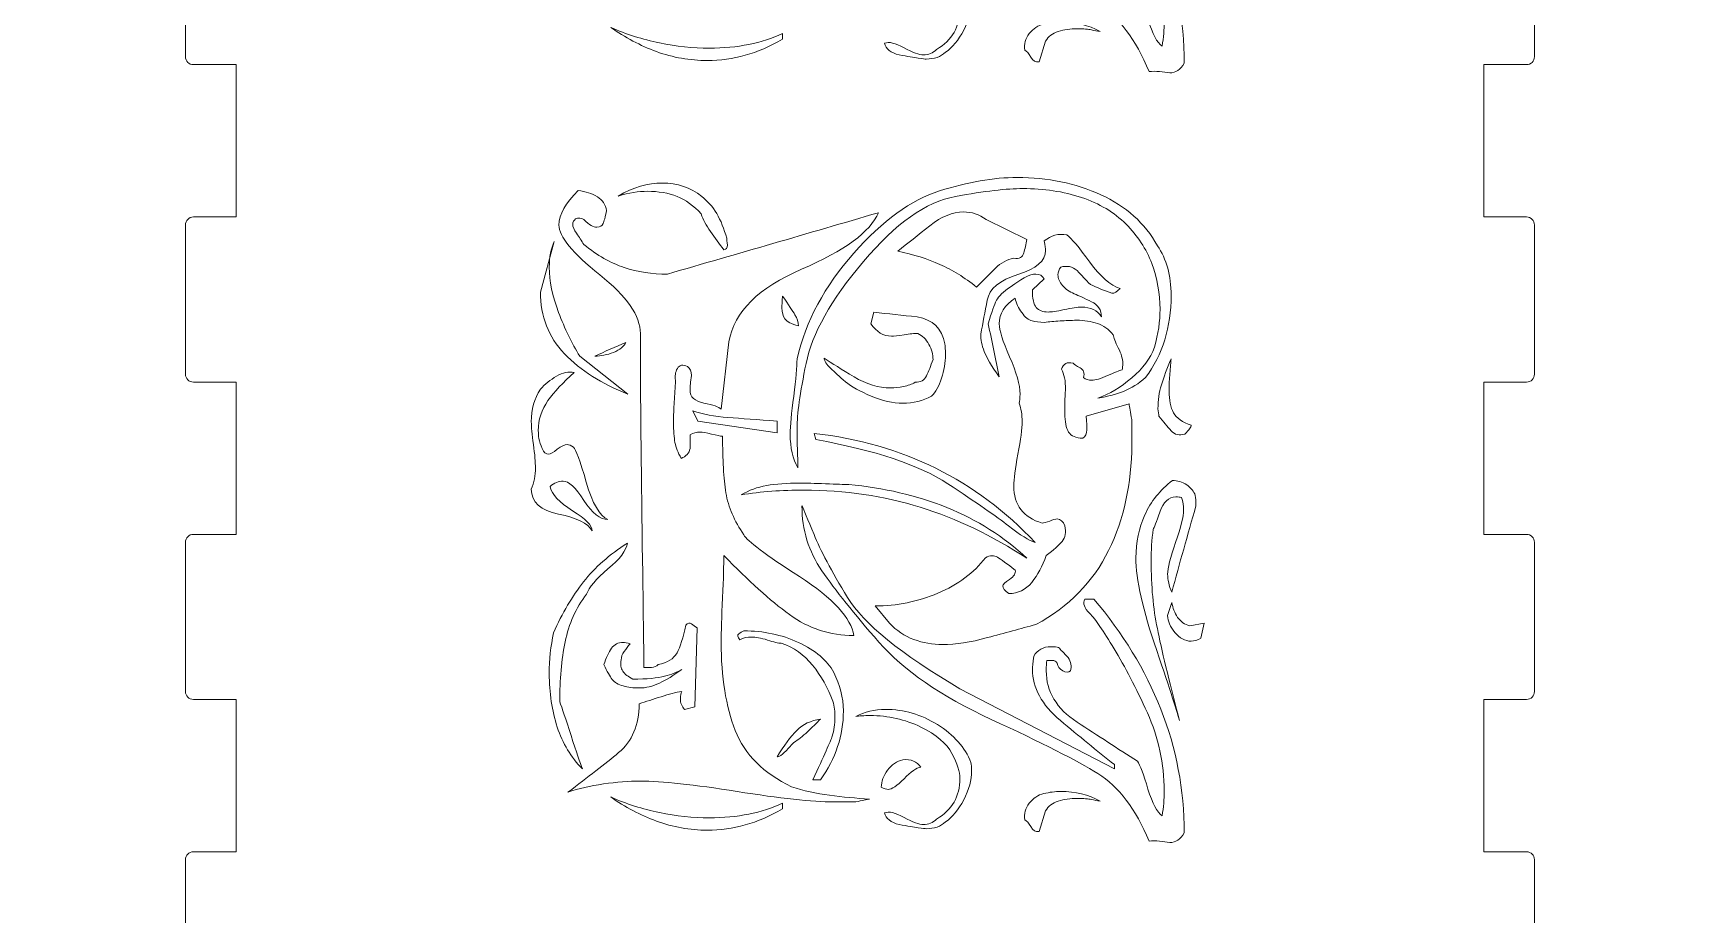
# Model space of a CAD drawing. Header units: inches. Extents: x 110 to 587, y -364 to 80.
# Drawn here: x 110 to 214.2, y -277.6 to -222 of the extents above; entities that cross this region are included whole.
import ezdxf

# ---------------------------------------------------------------- set-up
doc = ezdxf.new("R2010")
doc.units = ezdxf.units.IN
doc.header["$MEASUREMENT"] = 0
doc.layers.add('design5', color=7, linetype='Continuous')

# ---------------------------------------------------------------- blocks, each defined once
blk = doc.blocks.new('block 3')
at = {"layer": 'design5', "color": 1, "lineweight": 9}
blk.add_open_spline([(161.1, -353.81), (153.75, -361.16), (143.45, -355.52), (135.03, -363.12), (134.62, -363.49), (133.86, -363.81), (133.31, -363.81), (133.31, -363.81), (111.99, -363.81), (111.99, -363.81), (110.88, -363.81), (110, -362.91), (110, -361.81), (110, -324.54), (116.37, -313.79), (116.6, -296.6), (116.6, -294.95), (117.94, -293.6), (119.6, -293.6), (119.6, -293.6), (122.8, -293.6), (122.8, -293.6), (122.8, -293.6), (122.8, -284), (122.8, -284), (122.8, -284), (120.1, -284), (120.1, -284), (119.82, -284), (119.6, -283.78), (119.6, -283.5), (119.6, -283.5), (119.6, -274.1), (119.6, -274.1), (119.6, -273.83), (119.82, -273.6), (120.1, -273.6), (120.1, -273.6), (122.8, -273.6), (122.8, -273.6), (122.8, -273.6), (122.8, -264), (122.8, -264), (122.8, -264), (120.1, -264), (120.1, -264), (119.82, -264), (119.6, -263.78), (119.6, -263.5), (119.6, -263.5), (119.6, -254.1), (119.6, -254.1), (119.6, -253.83), (119.82, -253.6), (120.1, -253.6), (120.1, -253.6), (122.8, -253.6), (122.8, -253.6), (122.8, -253.6), (122.8, -244), (122.8, -244), (122.8, -244), (120.1, -244), (120.1, -244), (119.82, -244), (119.6, -243.78), (119.6, -243.5), (119.6, -243.5), (119.6, -234.1), (119.6, -234.1), (119.6, -233.83), (119.82, -233.6), (120.1, -233.6), (120.1, -233.6), (122.8, -233.6), (122.8, -233.6), (122.8, -233.6), (122.8, -224), (122.8, -224), (122.8, -224), (120.1, -224), (120.1, -224), (119.82, -224), (119.6, -223.78), (119.6, -223.5), (119.6, -223.5), (119.6, -214.1), (119.6, -214.1), (119.6, -213.83), (119.82, -213.6), (120.1, -213.6), (120.1, -213.6), (122.8, -213.6), (122.8, -213.6), (122.8, -213.6), (122.8, -204), (122.8, -204), (122.8, -204), (120.1, -204), (120.1, -204), (119.82, -204), (119.6, -203.78), (119.6, -203.5), (119.6, -203.5), (119.6, -194.1), (119.6, -194.1), (119.6, -193.83), (119.82, -193.6), (120.1, -193.6), (120.1, -193.6), (122.8, -193.6), (122.8, -193.6), (122.8, -193.6), (122.8, -184), (122.8, -184), (122.8, -184), (120.1, -184), (120.1, -184), (119.82, -184), (119.6, -183.78), (119.6, -183.5), (119.6, -183.5), (119.6, -174.1), (119.6, -174.1), (119.6, -173.83), (119.82, -173.6), (120.1, -173.6), (120.1, -173.6), (122.8, -173.6), (122.8, -173.6), (122.8, -173.6), (122.8, -164), (122.8, -164), (122.8, -164), (120.1, -164), (120.1, -164), (119.82, -164), (119.6, -163.78), (119.6, -163.5), (119.6, -163.5), (119.6, -154.1), (119.6, -154.1), (119.6, -153.83), (119.82, -153.6), (120.1, -153.6), (120.1, -153.6), (122.8, -153.6), (122.8, -153.6), (122.8, -153.6), (122.8, -144), (122.8, -144), (122.8, -144), (120.1, -144), (120.1, -144), (119.82, -144), (119.6, -143.78), (119.6, -143.5), (119.6, -143.5), (119.6, -134.1), (119.6, -134.1), (119.6, -133.83), (119.82, -133.6), (120.1, -133.6), (120.1, -133.6), (122.8, -133.6), (122.8, -133.6), (122.8, -133.6), (122.8, -124), (122.8, -124), (122.8, -124), (120.1, -124), (120.1, -124), (119.82, -124), (119.6, -123.78), (119.6, -123.5), (119.6, -123.5), (119.6, -114.1), (119.6, -114.1), (119.6, -113.83), (119.82, -113.6), (120.1, -113.6), (120.1, -113.6), (122.8, -113.6), (122.8, -113.6), (122.8, -113.6), (122.8, -104), (122.8, -104), (122.8, -104), (120.1, -104), (120.1, -104), (119.82, -104), (119.6, -103.78), (119.6, -103.5), (119.6, -103.5), (119.6, -94.1), (119.6, -94.1), (119.6, -93.83), (119.82, -93.6), (120.1, -93.6), (120.1, -93.6), (122.8, -93.6), (122.8, -93.6), (122.8, -93.6), (122.8, -84), (122.8, -84), (122.8, -84), (120.1, -84), (120.1, -84), (119.82, -84), (119.6, -83.78), (119.6, -83.5), (119.6, -83.5), (119.6, -74.1), (119.6, -74.1), (119.6, -73.83), (119.82, -73.6), (120.1, -73.6), (120.1, -73.6), (122.8, -73.6), (122.8, -73.6), (122.8, -73.6), (122.8, -64), (122.8, -64), (122.8, -64), (120.1, -64), (120.1, -64), (119.82, -64), (119.6, -63.78), (119.6, -63.5), (119.6, -63.5), (119.6, -54.1), (119.6, -54.1), (119.6, -53.83), (119.82, -53.6), (120.1, -53.6), (120.1, -53.6), (122.8, -53.6), (122.8, -53.6), (122.8, -53.6), (122.8, 14.41), (122.8, 14.41), (122.8, 27.99), (112.03, 32.14), (112.03, 50.56), (112.03, 52.85), (113.88, 54.7), (116.16, 54.7), (117.66, 54.7), (118.98, 53.89), (119.7, 52.7), (119.7, 52.7), (122.7, 52.7), (122.7, 52.7), (134.97, 54.05), (135.75, 61.6), (141.29, 68.87), (145.77, 75.58), (153.42, 80), (162.1, 80), (170.78, 80), (178.42, 75.58), (182.9, 68.87), (188.45, 61.6), (189.22, 54.05), (201.5, 52.7), (201.5, 52.7), (204.5, 52.7), (204.5, 52.7), (205.22, 53.89), (206.53, 54.7), (208.03, 54.7), (210.32, 54.7), (212.17, 52.85), (212.17, 50.56), (212.17, 32.14), (201.4, 27.99), (201.4, 14.41), (201.4, 14.41), (201.4, -53.6), (201.4, -53.6), (201.4, -53.6), (204.09, -53.6), (204.09, -53.6), (204.37, -53.6), (204.59, -53.83), (204.59, -54.1), (204.59, -54.1), (204.59, -63.5), (204.59, -63.5), (204.59, -63.78), (204.37, -64), (204.09, -64), (204.09, -64), (201.4, -64), (201.4, -64), (201.4, -64), (201.4, -73.6), (201.4, -73.6), (201.4, -73.6), (204.09, -73.6), (204.09, -73.6), (204.37, -73.6), (204.59, -73.83), (204.59, -74.1), (204.59, -74.1), (204.59, -83.5), (204.59, -83.5), (204.59, -83.78), (204.37, -84), (204.09, -84), (204.09, -84), (201.4, -84), (201.4, -84), (201.4, -84), (201.4, -93.6), (201.4, -93.6), (201.4, -93.6), (204.09, -93.6), (204.09, -93.6), (204.37, -93.6), (204.59, -93.83), (204.59, -94.1), (204.59, -94.1), (204.59, -103.5), (204.59, -103.5), (204.59, -103.78), (204.37, -104), (204.09, -104), (204.09, -104), (201.4, -104), (201.4, -104), (201.4, -104), (201.4, -113.6), (201.4, -113.6), (201.4, -113.6), (204.09, -113.6), (204.09, -113.6), (204.37, -113.6), (204.59, -113.83), (204.59, -114.1), (204.59, -114.1), (204.59, -123.5), (204.59, -123.5), (204.59, -123.78), (204.37, -124), (204.09, -124), (204.09, -124), (201.4, -124), (201.4, -124), (201.4, -124), (201.4, -133.6), (201.4, -133.6), (201.4, -133.6), (204.09, -133.6), (204.09, -133.6), (204.37, -133.6), (204.59, -133.83), (204.59, -134.1), (204.59, -134.1), (204.59, -143.5), (204.59, -143.5), (204.59, -143.78), (204.37, -144), (204.09, -144), (204.09, -144), (201.4, -144), (201.4, -144), (201.4, -144), (201.4, -153.6), (201.4, -153.6), (201.4, -153.6), (204.09, -153.6), (204.09, -153.6), (204.37, -153.6), (204.59, -153.83), (204.59, -154.1), (204.59, -154.1), (204.59, -163.5), (204.59, -163.5), (204.59, -163.78), (204.37, -164), (204.09, -164), (204.09, -164), (201.4, -164), (201.4, -164), (201.4, -164), (201.4, -173.6), (201.4, -173.6), (201.4, -173.6), (204.09, -173.6), (204.09, -173.6), (204.37, -173.6), (204.59, -173.83), (204.59, -174.1), (204.59, -174.1), (204.59, -183.5), (204.59, -183.5), (204.59, -183.78), (204.37, -184), (204.09, -184), (204.09, -184), (201.4, -184), (201.4, -184), (201.4, -184), (201.4, -193.6), (201.4, -193.6), (201.4, -193.6), (204.09, -193.6), (204.09, -193.6), (204.37, -193.6), (204.59, -193.83), (204.59, -194.1), (204.59, -194.1), (204.59, -203.5), (204.59, -203.5), (204.59, -203.78), (204.37, -204), (204.09, -204), (204.09, -204), (201.4, -204), (201.4, -204), (201.4, -204), (201.4, -213.6), (201.4, -213.6), (201.4, -213.6), (204.09, -213.6), (204.09, -213.6), (204.37, -213.6), (204.59, -213.83), (204.59, -214.1), (204.59, -214.1), (204.59, -223.5), (204.59, -223.5), (204.59, -223.78), (204.37, -224), (204.09, -224), (204.09, -224), (201.4, -224), (201.4, -224), (201.4, -224), (201.4, -233.6), (201.4, -233.6), (201.4, -233.6), (204.09, -233.6), (204.09, -233.6), (204.37, -233.6), (204.59, -233.83), (204.59, -234.1), (204.59, -234.1), (204.59, -243.5), (204.59, -243.5), (204.59, -243.78), (204.37, -244), (204.09, -244), (204.09, -244), (201.4, -244), (201.4, -244), (201.4, -244), (201.4, -253.6), (201.4, -253.6), (201.4, -253.6), (204.09, -253.6), (204.09, -253.6), (204.37, -253.6), (204.59, -253.83), (204.59, -254.1), (204.59, -254.1), (204.59, -263.5), (204.59, -263.5), (204.59, -263.78), (204.37, -264), (204.09, -264), (204.09, -264), (201.4, -264), (201.4, -264), (201.4, -264), (201.4, -273.6), (201.4, -273.6), (201.4, -273.6), (204.09, -273.6), (204.09, -273.6), (204.37, -273.6), (204.59, -273.83), (204.59, -274.1), (204.59, -274.1), (204.59, -283.5), (204.59, -283.5), (204.59, -283.78), (204.37, -284), (204.09, -284), (204.09, -284), (201.4, -284), (201.4, -284), (201.4, -284), (201.4, -293.6), (201.4, -293.6), (201.4, -293.6), (204.6, -293.6), (204.6, -293.6), (206.25, -293.6), (207.6, -294.95), (207.6, -296.6), (207.82, -313.79), (214.19, -324.54), (214.19, -361.81), (214.19, -362.91), (213.31, -363.81), (212.21, -363.81), (212.21, -363.81), (190.89, -363.81), (190.89, -363.81), (190.33, -363.81), (189.57, -363.49), (189.16, -363.12), (180.75, -355.52), (170.45, -361.16), (163.1, -353.81), (163.1, -353.81), (161.1, -353.81), (161.1, -353.81)], degree=3, knots=[0, 0, 0, 0, 1, 1, 1, 2, 2, 2, 3, 3, 3, 4, 4, 4, 5, 5, 5, 6, 6, 6, 7, 7, 7, 8, 8, 8, 9, 9, 9, 10, 10, 10, 11, 11, 11, 12, 12, 12, 13, 13, 13, 14, 14, 14, 15, 15, 15, 16, 16, 16, 17, 17, 17, 18, 18, 18, 19, 19, 19, 20, 20, 20, 21, 21, 21, 22, 22, 22, 23, 23, 23, 24, 24, 24, 25, 25, 25, 26, 26, 26, 27, 27, 27, 28, 28, 28, 29, 29, 29, 30, 30, 30, 31, 31, 31, 32, 32, 32, 33, 33, 33, 34, 34, 34, 35, 35, 35, 36, 36, 36, 37, 37, 37, 38, 38, 38, 39, 39, 39, 40, 40, 40, 41, 41, 41, 42, 42, 42, 43, 43, 43, 44, 44, 44, 45, 45, 45, 46, 46, 46, 47, 47, 47, 48, 48, 48, 49, 49, 49, 50, 50, 50, 51, 51, 51, 52, 52, 52, 53, 53, 53, 54, 54, 54, 55, 55, 55, 56, 56, 56, 57, 57, 57, 58, 58, 58, 59, 59, 59, 60, 60, 60, 61, 61, 61, 62, 62, 62, 63, 63, 63, 64, 64, 64, 65, 65, 65, 66, 66, 66, 67, 67, 67, 68, 68, 68, 69, 69, 69, 70, 70, 70, 71, 71, 71, 72, 72, 72, 73, 73, 73, 74, 74, 74, 75, 75, 75, 76, 76, 76, 77, 77, 77, 78, 78, 78, 79, 79, 79, 80, 80, 80, 81, 81, 81, 82, 82, 82, 83, 83, 83, 84, 84, 84, 85, 85, 85, 86, 86, 86, 87, 87, 87, 88, 88, 88, 89, 89, 89, 90, 90, 90, 91, 91, 91, 92, 92, 92, 93, 93, 93, 94, 94, 94, 95, 95, 95, 96, 96, 96, 97, 97, 97, 98, 98, 98, 99, 99, 99, 100, 100, 100, 101, 101, 101, 102, 102, 102, 103, 103, 103, 104, 104, 104, 105, 105, 105, 106, 106, 106, 107, 107, 107, 108, 108, 108, 109, 109, 109, 110, 110, 110, 111, 111, 111, 112, 112, 112, 113, 113, 113, 114, 114, 114, 115, 115, 115, 116, 116, 116, 117, 117, 117, 118, 118, 118, 119, 119, 119, 120, 120, 120, 121, 121, 121, 122, 122, 122, 123, 123, 123, 124, 124, 124, 125, 125, 125, 126, 126, 126, 127, 127, 127, 128, 128, 128, 129, 129, 129, 130, 130, 130, 131, 131, 131, 132, 132, 132, 133, 133, 133, 134, 134, 134, 135, 135, 135, 136, 136, 136, 137, 137, 137, 138, 138, 138, 139, 139, 139, 140, 140, 140, 141, 141, 141, 142, 142, 142, 143, 143, 143, 144, 144, 144, 145, 145, 145, 146, 146, 146, 147, 147, 147, 148, 148, 148, 149, 149, 149, 150, 150, 150, 151, 151, 151, 152, 152, 152, 153, 153, 153, 154, 154, 154, 155, 155, 155, 156, 156, 156, 157, 157, 157, 158, 158, 158, 159, 159, 159, 160, 160, 160, 161, 161, 161, 162, 162, 162, 163, 163, 163, 164, 164, 164, 165, 165, 165, 166, 166, 166, 167, 167, 167, 168, 168, 168, 169, 169, 169, 170, 170, 170, 171, 171, 171, 172, 172, 172, 173, 173, 173, 173], dxfattribs=at)
blk = doc.blocks.new('block 6')
at = {"layer": 'design5', "color": 7, "lineweight": 9}
for points, knots in [([(181.61, -224.52), (181.41, -224.49), (181.19, -224.46), (180.96, -224.44), (180.73, -224.41), (180.51, -224.41), (180.31, -224.44), (179.47, -222.41), (178.39, -220.99), (177.09, -220.18), (175.78, -219.36), (173.55, -218.23), (170.37, -216.76), (167.2, -215.3), (164.84, -213.67), (163.29, -211.89), (161.73, -210.11), (160.54, -208.61), (159.7, -207.39), (158.86, -206.17), (158.44, -204.81), (158.44, -203.31), (158.55, -203.54), (158.81, -204.14), (159.2, -205.11), (159.59, -206.08), (160.29, -207.4), (161.31, -209.07), (162.32, -210.73), (164.68, -212.65), (168.39, -214.83), (171.64, -216.51), (174.89, -218.19), (178.13, -219.87), (178.13, -219.87), (178.13, -219.61), (178.13, -219.61), (177.03, -218.74), (175.89, -217.81), (174.72, -216.83), (173.55, -215.84), (172.96, -214.77), (172.96, -213.61), (172.96, -213.46), (172.99, -213.19), (173.05, -212.78), (173.28, -212.38), (173.64, -212.17), (174.13, -212.17), (174.34, -212.17), (174.5, -212.19), (174.61, -212.22), (174.73, -212.36), (174.93, -212.58), (175.22, -212.87), (175.39, -213.13), (175.44, -213.41), (175.35, -213.7), (175.23, -213.81), (175.07, -213.81), (174.87, -213.7), (174.67, -213.58), (174.55, -213.42), (174.52, -213.22), (174.44, -213.1), (174.34, -213.04), (174.22, -213.04), (174.1, -213.04), (173.99, -213.04), (173.87, -213.04), (173.84, -213.19), (173.83, -213.41), (173.83, -213.7), (173.83, -215), (174.48, -216.08), (175.78, -216.94), (177.09, -217.79), (178.35, -218.61), (179.57, -219.39), (179.74, -219.65), (179.97, -220.24), (180.24, -221.15), (180.52, -222.07), (180.81, -222.62), (181.13, -222.83), (181.22, -222.3), (181.26, -221.78), (181.26, -221.26), (181.26, -219.55), (180.91, -217.91), (180.2, -216.35), (179.49, -214.78), (178.79, -213.44), (178.11, -212.31), (177.43, -211.18), (176.92, -210.44), (176.57, -210.09), (176.22, -209.74), (176.12, -209.44), (176.26, -209.17), (176.26, -209.17), (176.83, -209.17), (176.83, -209.17), (178.65, -211.32), (180.06, -213.63), (181.05, -216.11), (182.03, -218.59), (182.52, -221.19), (182.52, -223.91), (182.29, -224.32), (181.99, -224.52), (181.61, -224.52)], [0, 0, 0, 0, 1, 1, 1, 2, 2, 2, 3, 3, 3, 4, 4, 4, 5, 5, 5, 6, 6, 6, 7, 7, 7, 8, 8, 8, 9, 9, 9, 10, 10, 10, 11, 11, 11, 12, 12, 12, 13, 13, 13, 14, 14, 14, 15, 15, 15, 16, 16, 16, 17, 17, 17, 18, 18, 18, 19, 19, 19, 20, 20, 20, 21, 21, 21, 22, 22, 22, 23, 23, 23, 24, 24, 24, 25, 25, 25, 26, 26, 26, 27, 27, 27, 28, 28, 28, 29, 29, 29, 30, 30, 30, 31, 31, 31, 32, 32, 32, 33, 33, 33, 34, 34, 34, 35, 35, 35, 36, 36, 36, 37, 37, 37, 37]), ([(169.13, -220), (169.13, -220.58), (168.97, -221.19), (168.63, -221.83), (168.3, -222.46), (167.92, -222.93), (167.48, -223.22), (167.19, -223.51), (166.78, -223.65), (166.26, -223.65), (166.2, -223.65), (166.04, -223.63), (165.76, -223.59), (165.49, -223.54), (165.09, -223.48), (164.57, -223.39), (164.02, -223.25), (163.71, -223), (163.65, -222.65), (163.92, -222.54), (164.32, -222.63), (164.87, -222.94), (165.42, -223.24), (165.83, -223.39), (166.09, -223.39), (166.41, -223.39), (166.68, -223.28), (166.92, -223.04), (167.9, -222.46), (168.39, -221.61), (168.39, -220.48), (168.39, -220.07), (168.23, -219.55), (167.89, -218.91), (167.56, -218.28), (166.9, -217.72), (165.92, -217.24), (164.93, -216.76), (163.87, -216.52), (162.74, -216.52), (162.34, -216.52), (162.03, -216.54), (161.83, -216.57), (162.38, -216.28), (163, -216.13), (163.7, -216.13), (164.86, -216.13), (165.95, -216.45), (166.98, -217.09), (168.01, -217.73), (168.71, -218.52), (169.09, -219.48), (169.12, -219.6), (169.13, -219.77), (169.13, -220)], [0, 0, 0, 0, 1, 1, 1, 2, 2, 2, 3, 3, 3, 4, 4, 4, 5, 5, 5, 6, 6, 6, 7, 7, 7, 8, 8, 8, 9, 9, 9, 10, 10, 10, 11, 11, 11, 12, 12, 12, 13, 13, 13, 14, 14, 14, 15, 15, 15, 16, 16, 16, 17, 17, 17, 18, 18, 18, 18]), ([(154.87, -223.41), (154.09, -223.63), (153.29, -223.74), (152.48, -223.74), (151.38, -223.74), (150.31, -223.55), (149.28, -223.18), (148.26, -222.8), (147.29, -222.29), (146.39, -221.65), (147.38, -222.09), (148.4, -222.41), (149.46, -222.63), (150.52, -222.85), (151.57, -222.96), (152.61, -222.96), (154.38, -222.96), (155.92, -222.65), (157.22, -222.04), (157.22, -222.04), (157.22, -222.39), (157.22, -222.39), (156.44, -222.86), (155.65, -223.2), (154.87, -223.41)], [0, 0, 0, 0, 1, 1, 1, 2, 2, 2, 3, 3, 3, 4, 4, 4, 5, 5, 5, 6, 6, 6, 7, 7, 7, 8, 8, 8, 8]), ([(176.68, -221.81), (176.49, -221.76), (176.19, -221.74), (175.78, -221.74), (175.35, -221.74), (174.95, -221.8), (174.59, -221.91), (174.23, -222.03), (173.96, -222.23), (173.79, -222.52), (173.79, -222.52), (173.39, -223.83), (173.39, -223.83), (173.16, -223.86), (172.98, -223.76), (172.85, -223.52), (172.72, -223.29), (172.6, -223.15), (172.48, -223.09), (172.42, -222.71), (172.52, -222.36), (172.76, -222.04), (173.01, -221.73), (173.31, -221.52), (173.68, -221.44), (174.04, -221.35), (174.39, -221.31), (174.74, -221.31), (175.67, -221.31), (176.49, -221.51), (177.22, -221.91), (177.05, -221.89), (176.86, -221.85), (176.68, -221.81)], [0, 0, 0, 0, 1, 1, 1, 2, 2, 2, 3, 3, 3, 4, 4, 4, 5, 5, 5, 6, 6, 6, 7, 7, 7, 8, 8, 8, 9, 9, 9, 10, 10, 10, 11, 11, 11, 11]), ([(181.7, -238.54), (181.7, -240.54), (181.16, -242.27), (180.09, -243.72), (179.65, -244.1), (179.2, -244.38), (178.74, -244.57), (178.28, -244.76), (177.73, -244.91), (177.09, -245.02), (177.81, -244.76), (178.52, -244.33), (179.22, -243.74), (179.92, -243.15), (180.39, -242.5), (180.65, -241.81), (180.89, -240.96), (181, -240.17), (181, -239.41), (181, -238.43), (180.83, -237.47), (180.48, -236.54), (180.13, -235.62), (179.59, -234.78), (178.85, -234.04), (178.11, -233.31), (177.18, -232.75), (176.05, -232.37), (174.92, -231.99), (173.68, -231.81), (172.35, -231.81), (171.36, -231.81), (169.95, -231.97), (168.11, -232.31), (166.27, -232.64), (164.34, -234.01), (162.31, -236.41), (160.28, -238.82), (159.07, -240.96), (158.7, -242.83), (158.32, -244.7), (158.13, -246.05), (158.13, -246.89), (158.13, -247.33), (158.14, -247.76), (158.15, -248.17), (158.17, -248.6), (158.18, -249.01), (158.18, -249.41), (157.86, -248.86), (157.7, -248.15), (157.7, -247.28), (157.7, -246.76), (157.77, -245.97), (157.92, -244.89), (158.06, -243.82), (158.13, -243.04), (158.13, -242.54), (158.68, -240.17), (159.87, -237.95), (161.7, -235.89), (163.52, -233.83), (165.33, -232.52), (167.11, -231.96), (168.89, -231.39), (170.52, -231.11), (172, -231.11), (173.92, -231.11), (175.67, -231.47), (177.26, -232.2), (178.86, -232.92), (180.05, -233.99), (180.83, -235.41), (181.41, -236.25), (181.7, -237.3), (181.7, -238.54)], [0, 0, 0, 0, 1, 1, 1, 2, 2, 2, 3, 3, 3, 4, 4, 4, 5, 5, 5, 6, 6, 6, 7, 7, 7, 8, 8, 8, 9, 9, 9, 10, 10, 10, 11, 11, 11, 12, 12, 12, 13, 13, 13, 14, 14, 14, 15, 15, 15, 16, 16, 16, 17, 17, 17, 18, 18, 18, 19, 19, 19, 20, 20, 20, 21, 21, 21, 22, 22, 22, 23, 23, 23, 24, 24, 24, 25, 25, 25, 25]), ([(158.42, -236.89), (155.7, -238.05), (154.18, -239.57), (153.83, -241.46), (153.83, -241.46), (153.35, -245.72), (153.35, -245.72), (153.2, -245.57), (152.84, -245.44), (152.26, -245.33), (151.68, -245.21), (151.39, -244.94), (151.39, -244.5), (151.39, -244.3), (151.42, -243.99), (151.48, -243.59), (151.48, -243.33), (151.39, -243.14), (151.22, -243.02), (150.93, -242.88), (150.72, -242.92), (150.59, -243.15), (150.46, -243.39), (150.42, -243.63), (150.48, -243.89), (150.45, -244.36), (150.42, -244.81), (150.39, -245.24), (150.36, -245.68), (150.35, -246.11), (150.35, -246.54), (150.35, -247.07), (150.38, -247.49), (150.44, -247.81), (150.49, -248.12), (150.63, -248.46), (150.83, -248.81), (151.15, -248.69), (151.34, -248.49), (151.39, -248.2), (151.39, -247.91), (151.39, -247.62), (151.39, -247.33), (151.6, -247.21), (151.8, -247.15), (152, -247.15), (152.18, -247.15), (152.42, -247.2), (152.74, -247.28), (153.06, -247.37), (153.29, -247.41), (153.44, -247.41), (153.44, -248.89), (153.51, -250.08), (153.65, -250.98), (153.8, -251.88), (154.18, -252.76), (154.78, -253.63), (154.99, -254.01), (156.15, -254.89), (158.28, -256.26), (160.42, -257.64), (161.55, -258.88), (161.7, -259.98), (160.22, -259.98), (158.87, -259.54), (157.65, -258.65), (156.44, -257.77), (155.06, -256.53), (153.52, -254.94), (153.52, -255.49), (153.49, -256.37), (153.44, -257.59), (153.38, -258.81), (153.35, -259.75), (153.35, -260.41), (153.35, -262.59), (153.65, -264.44), (154.24, -265.96), (154.84, -267.48), (156.02, -268.66), (157.78, -269.5), (158.54, -269.76), (159.34, -269.94), (160.18, -270.04), (161.02, -270.15), (161.86, -270.23), (162.7, -270.28), (162.52, -270.31), (162.23, -270.37), (161.83, -270.46), (161.36, -270.46), (160.9, -270.46), (160.44, -270.46), (159.1, -270.46), (157.07, -270.24), (154.35, -269.8), (151.63, -269.37), (149.6, -269.15), (148.26, -269.15), (147.54, -269.15), (146.76, -269.21), (145.94, -269.33), (145.11, -269.44), (144.36, -269.62), (143.7, -269.85), (144.97, -268.89), (146.04, -268.06), (146.89, -267.35), (147.75, -266.64), (148.18, -265.62), (148.18, -264.28), (148.61, -264.14), (149.07, -263.99), (149.57, -263.83), (150.06, -263.67), (150.49, -263.56), (150.87, -263.5), (150.81, -263.62), (150.78, -263.76), (150.78, -263.94), (150.78, -264.23), (150.87, -264.46), (151.05, -264.63), (151.05, -264.63), (151.7, -264.46), (151.7, -264.46), (151.7, -264.46), (151.83, -259.5), (151.83, -259.5), (151.71, -259.41), (151.6, -259.33), (151.48, -259.24), (151.36, -259.15), (151.25, -259.18), (151.13, -259.33), (150.96, -260.11), (150.77, -260.69), (150.57, -261.07), (150.36, -261.44), (149.97, -261.69), (149.39, -261.81), (149.28, -261.92), (149.13, -261.98), (148.96, -261.98), (148.87, -261.98), (148.71, -261.98), (148.48, -261.98), (148.48, -261.31), (148.44, -258.45), (148.37, -253.39), (148.3, -248.33), (148.26, -244.18), (148.26, -240.94), (148.26, -239.83), (147.41, -238.6), (145.7, -237.24), (143.99, -235.88), (143.13, -234.83), (143.13, -234.11), (143.13, -233.44), (143.54, -232.72), (144.35, -231.94), (144.81, -231.99), (145.21, -232.12), (145.55, -232.33), (145.88, -232.53), (146.07, -232.82), (146.13, -233.2), (146.05, -233.6), (145.97, -233.88), (145.92, -234.02), (145.86, -234.17), (145.73, -234.24), (145.52, -234.24), (145.41, -234.24), (145.29, -234.2), (145.15, -234.13), (145.02, -234.06), (144.87, -233.94), (144.7, -233.76), (144.52, -233.65), (144.35, -233.63), (144.18, -233.72), (144.06, -233.81), (144, -233.92), (144, -234.07), (144, -234.21), (144.08, -234.4), (144.24, -234.63), (144.4, -234.86), (144.55, -235.1), (144.7, -235.33), (145.54, -236.02), (146.39, -236.51), (147.24, -236.78), (148.1, -237.06), (149, -237.2), (149.96, -237.2), (154.39, -235.92), (158.83, -234.63), (163.26, -233.33), (162.74, -234.54), (161.13, -235.73), (158.42, -236.89)], [0, 0, 0, 0, 1, 1, 1, 2, 2, 2, 3, 3, 3, 4, 4, 4, 5, 5, 5, 6, 6, 6, 7, 7, 7, 8, 8, 8, 9, 9, 9, 10, 10, 10, 11, 11, 11, 12, 12, 12, 13, 13, 13, 14, 14, 14, 15, 15, 15, 16, 16, 16, 17, 17, 17, 18, 18, 18, 19, 19, 19, 20, 20, 20, 21, 21, 21, 22, 22, 22, 23, 23, 23, 24, 24, 24, 25, 25, 25, 26, 26, 26, 27, 27, 27, 28, 28, 28, 29, 29, 29, 30, 30, 30, 31, 31, 31, 32, 32, 32, 33, 33, 33, 34, 34, 34, 35, 35, 35, 36, 36, 36, 37, 37, 37, 38, 38, 38, 39, 39, 39, 40, 40, 40, 41, 41, 41, 42, 42, 42, 43, 43, 43, 44, 44, 44, 45, 45, 45, 46, 46, 46, 47, 47, 47, 48, 48, 48, 49, 49, 49, 50, 50, 50, 51, 51, 51, 52, 52, 52, 53, 53, 53, 54, 54, 54, 55, 55, 55, 56, 56, 56, 57, 57, 57, 58, 58, 58, 59, 59, 59, 60, 60, 60, 61, 61, 61, 62, 62, 62, 63, 63, 63, 64, 64, 64, 65, 65, 65, 66, 66, 66, 67, 67, 67, 68, 68, 68, 68]), ([(153.74, -235.37), (153.74, -235.54), (153.67, -235.65), (153.52, -235.67), (153.23, -235.3), (152.95, -234.91), (152.68, -234.52), (152.4, -234.13), (152.2, -233.76), (152.09, -233.41), (151.63, -232.89), (151.12, -232.52), (150.57, -232.31), (150.02, -232.09), (149.39, -231.98), (148.7, -231.98), (148.15, -231.98), (147.54, -232.08), (146.87, -232.28), (147.8, -231.73), (148.73, -231.46), (149.65, -231.46), (150.58, -231.46), (151.41, -231.74), (152.13, -232.31), (152.86, -232.87), (153.38, -233.75), (153.7, -234.94), (153.7, -235.02), (153.71, -235.17), (153.74, -235.37)], [0, 0, 0, 0, 1, 1, 1, 2, 2, 2, 3, 3, 3, 4, 4, 4, 5, 5, 5, 6, 6, 6, 7, 7, 7, 8, 8, 8, 9, 9, 9, 10, 10, 10, 10]), ([(172.42, -235.87), (172.34, -236.15), (172.13, -236.25), (171.79, -236.2), (171.35, -236.28), (170.97, -236.49), (170.63, -236.83), (170.3, -237.16), (169.9, -237.56), (169.44, -238.02), (168.68, -237.41), (167.92, -236.94), (167.13, -236.59), (166.35, -236.24), (165.47, -235.96), (164.48, -235.76), (165.09, -235.27), (165.76, -234.73), (166.5, -234.15), (167.24, -233.57), (167.94, -233.28), (168.61, -233.28), (169.13, -233.28), (169.61, -233.44), (170.05, -233.76), (170.05, -233.76), (172.61, -235.02), (172.61, -235.02), (172.55, -235.31), (172.49, -235.6), (172.42, -235.87)], [0, 0, 0, 0, 1, 1, 1, 2, 2, 2, 3, 3, 3, 4, 4, 4, 5, 5, 5, 6, 6, 6, 7, 7, 7, 8, 8, 8, 9, 9, 9, 10, 10, 10, 10]), ([(143.48, -242.22), (142.47, -241.16), (141.96, -239.86), (141.96, -238.33), (141.96, -238.33), (142.83, -235.15), (142.83, -235.15), (142.63, -235.59), (142.52, -236.12), (142.52, -236.76), (142.52, -237.63), (142.72, -238.58), (143.11, -239.61), (143.5, -240.64), (143.94, -241.56), (144.44, -242.37), (144.44, -242.37), (147.48, -244.76), (147.48, -244.76), (145.83, -244.12), (144.49, -243.28), (143.48, -242.22)], [0, 0, 0, 0, 1, 1, 1, 2, 2, 2, 3, 3, 3, 4, 4, 4, 5, 5, 5, 6, 6, 6, 7, 7, 7, 7]), ([(177.96, -238.41), (177.5, -238.24), (177.05, -238.05), (176.61, -237.85), (176.32, -237.56), (176.05, -237.27), (175.78, -236.98), (175.47, -236.72), (175.12, -236.65), (174.74, -236.76), (174.63, -236.91), (174.57, -237.07), (174.57, -237.24), (174.57, -237.47), (174.66, -237.7), (174.85, -237.91), (175.04, -238.13), (175.29, -238.31), (175.59, -238.44), (175.89, -238.57), (176.26, -238.73), (176.68, -238.94), (177.1, -239.14), (177.31, -239.46), (177.31, -239.89), (177.05, -239.49), (176.63, -239.28), (176.05, -239.28), (175.81, -239.28), (175.45, -239.33), (174.96, -239.44), (174.47, -239.54), (174.13, -239.59), (173.96, -239.59), (173.61, -239.59), (173.36, -239.49), (173.2, -239.31), (173.04, -239.12), (172.96, -238.75), (172.96, -238.2), (172.96, -238.2), (173.7, -237.5), (173.7, -237.5), (173.58, -237.3), (173.41, -237.2), (173.18, -237.2), (172.97, -237.2), (172.76, -237.26), (172.52, -237.39), (172.29, -237.52), (171.97, -237.73), (171.55, -238.02), (171.13, -238.31), (170.84, -238.59), (170.7, -238.85), (170.55, -239.11), (170.38, -239.6), (170.18, -240.33), (170.41, -241.46), (170.64, -242.57), (170.87, -243.67), (170.38, -242.98), (170.06, -242.44), (169.92, -242.07), (169.77, -241.69), (169.7, -241.33), (169.7, -240.98), (169.84, -240.28), (169.98, -239.57), (170.11, -238.85), (170.24, -238.12), (170.89, -237.58), (172.05, -237.22), (173.2, -236.86), (173.79, -236.36), (173.79, -235.72), (173.79, -235.6), (173.76, -235.4), (173.7, -235.11), (174.13, -234.76), (174.61, -234.63), (175.13, -234.72), (175.42, -234.95), (175.9, -235.52), (176.57, -236.44), (177.23, -237.35), (177.87, -237.91), (178.48, -238.11), (178.31, -238.31), (178.13, -238.41), (177.96, -238.41)], [0, 0, 0, 0, 1, 1, 1, 2, 2, 2, 3, 3, 3, 4, 4, 4, 5, 5, 5, 6, 6, 6, 7, 7, 7, 8, 8, 8, 9, 9, 9, 10, 10, 10, 11, 11, 11, 12, 12, 12, 13, 13, 13, 14, 14, 14, 15, 15, 15, 16, 16, 16, 17, 17, 17, 18, 18, 18, 19, 19, 19, 20, 20, 20, 21, 21, 21, 22, 22, 22, 23, 23, 23, 24, 24, 24, 25, 25, 25, 26, 26, 26, 27, 27, 27, 28, 28, 28, 29, 29, 29, 30, 30, 30, 30]), ([(157.37, -240.02), (157.24, -239.85), (157.18, -239.62), (157.18, -239.33), (157.18, -239.18), (157.19, -238.94), (157.22, -238.59), (157.6, -239.14), (157.86, -239.53), (158, -239.76), (158.15, -239.99), (158.22, -240.23), (158.22, -240.46), (157.78, -240.34), (157.5, -240.2), (157.37, -240.02)], [0, 0, 0, 0, 1, 1, 1, 2, 2, 2, 3, 3, 3, 4, 4, 4, 5, 5, 5, 5]), ([(167.48, -242.28), (167.48, -242.78), (167.4, -243.27), (167.24, -243.76), (167.08, -244.26), (166.87, -244.63), (166.61, -244.89), (166.06, -245.18), (165.45, -245.33), (164.79, -245.33), (164.18, -245.33), (163.52, -245.18), (162.81, -244.89), (162.1, -244.6), (161.55, -244.3), (161.18, -243.98), (160.8, -243.66), (160.49, -243.38), (160.24, -243.13), (159.99, -242.89), (159.86, -242.68), (159.83, -242.5), (160.32, -242.82), (160.95, -243.21), (161.72, -243.67), (162.49, -244.14), (163.26, -244.37), (164.05, -244.37), (164.28, -244.37), (164.54, -244.34), (164.83, -244.28), (165.12, -244.23), (165.36, -244.14), (165.57, -244.02), (165.92, -244.02), (166.15, -243.89), (166.29, -243.61), (166.42, -243.33), (166.55, -242.99), (166.7, -242.59), (166.7, -242.27), (166.61, -241.95), (166.44, -241.63), (166.26, -241.31), (166.03, -241.08), (165.74, -240.94), (165.54, -240.94), (165.25, -240.96), (164.87, -241.02), (164.49, -241.08), (164.23, -241.11), (164.09, -241.11), (163.57, -241.11), (163.13, -240.85), (162.79, -240.33), (162.79, -240.33), (162.96, -239.59), (162.96, -239.59), (163.86, -239.7), (164.77, -239.81), (165.7, -239.89), (166.68, -240.07), (167.26, -240.63), (167.44, -241.59), (167.47, -241.73), (167.48, -241.97), (167.48, -242.28)], [0, 0, 0, 0, 1, 1, 1, 2, 2, 2, 3, 3, 3, 4, 4, 4, 5, 5, 5, 6, 6, 6, 7, 7, 7, 8, 8, 8, 9, 9, 9, 10, 10, 10, 11, 11, 11, 12, 12, 12, 13, 13, 13, 14, 14, 14, 15, 15, 15, 16, 16, 16, 17, 17, 17, 18, 18, 18, 19, 19, 19, 20, 20, 20, 21, 21, 21, 22, 22, 22, 22]), ([(179.22, -246.37), (179.22, -246.89), (179.22, -247.41), (179.22, -247.94), (179.22, -250.4), (178.73, -252.62), (177.76, -254.61), (176.79, -256.6), (175.26, -258.15), (173.18, -259.28), (172.22, -259.54), (171.2, -259.82), (170.13, -260.11), (169.06, -260.4), (168.12, -260.54), (167.31, -260.54), (166.67, -260.54), (166.06, -260.44), (165.48, -260.22), (164.9, -260), (164.39, -259.66), (163.96, -259.2), (163.96, -259.2), (163.05, -258.11), (163.05, -258.11), (164.41, -258.11), (165.73, -257.84), (167, -257.31), (168.28, -256.77), (169.28, -256.02), (170, -255.07), (170.29, -254.92), (170.55, -254.91), (170.76, -255.04), (170.98, -255.18), (171.35, -255.44), (171.87, -255.85), (171.93, -256.05), (171.81, -256.25), (171.52, -256.44), (171.23, -256.62), (171.09, -256.76), (171.09, -256.85), (171.09, -256.99), (171.22, -257.15), (171.48, -257.33), (172.06, -257.33), (172.54, -257.1), (172.92, -256.63), (173.29, -256.17), (173.6, -255.6), (173.83, -254.94), (174.29, -254.59), (174.63, -254.29), (174.83, -254.04), (175.03, -253.8), (175.09, -253.47), (175, -253.07), (174.89, -252.78), (174.73, -252.63), (174.52, -252.63), (174.41, -252.63), (174.25, -252.67), (174.05, -252.76), (173.84, -252.85), (173.68, -252.89), (173.57, -252.89), (172.38, -252.54), (171.79, -251.76), (171.79, -250.54), (171.79, -250.14), (171.87, -249.47), (172.05, -248.54), (172.22, -247.62), (172.31, -246.94), (172.31, -246.5), (172.31, -246.07), (172.25, -245.68), (172.13, -245.33), (172.16, -245.21), (172.18, -245.02), (172.18, -244.76), (172.18, -244.18), (171.96, -243.4), (171.52, -242.41), (171.09, -241.43), (170.87, -240.73), (170.87, -240.33), (170.87, -239.69), (171.2, -239.15), (171.87, -238.72), (171.93, -239.04), (172.07, -239.34), (172.29, -239.63), (172.5, -239.92), (172.72, -240.1), (172.94, -240.15), (173.15, -240.21), (173.41, -240.24), (173.7, -240.24), (174.02, -240.21), (174.35, -240.18), (174.7, -240.15), (175.05, -240.13), (175.39, -240.11), (175.74, -240.11), (176.23, -240.11), (176.67, -240.17), (177.05, -240.31), (177.42, -240.44), (177.76, -240.67), (178.05, -241.02), (178.07, -241.2), (178.18, -241.47), (178.37, -241.85), (178.56, -242.23), (178.65, -242.54), (178.65, -242.81), (178.65, -242.98), (178.64, -243.13), (178.61, -243.24), (178.44, -243.27), (178.13, -243.39), (177.7, -243.59), (177.26, -243.79), (176.93, -243.89), (176.7, -243.89), (176.49, -243.89), (176.32, -243.83), (176.18, -243.72), (176.26, -243.43), (176.19, -243.23), (175.96, -243.11), (175.73, -242.99), (175.58, -242.89), (175.52, -242.81), (175.15, -242.72), (174.9, -242.85), (174.79, -243.2), (174.96, -243.49), (175.05, -243.92), (175.05, -244.5), (175.02, -244.76), (175, -245.02), (175, -245.26), (175, -245.51), (175, -245.75), (175, -245.98), (175, -246.5), (175.08, -246.89), (175.24, -247.15), (175.4, -247.41), (175.7, -247.54), (176.13, -247.54), (176.31, -247.43), (176.39, -247.26), (176.39, -247.02), (176.39, -246.85), (176.38, -246.56), (176.35, -246.15), (176.35, -246.15), (179.05, -245.37), (179.05, -245.37), (179.07, -245.57), (179.13, -245.91), (179.22, -246.37)], [0, 0, 0, 0, 1, 1, 1, 2, 2, 2, 3, 3, 3, 4, 4, 4, 5, 5, 5, 6, 6, 6, 7, 7, 7, 8, 8, 8, 9, 9, 9, 10, 10, 10, 11, 11, 11, 12, 12, 12, 13, 13, 13, 14, 14, 14, 15, 15, 15, 16, 16, 16, 17, 17, 17, 18, 18, 18, 19, 19, 19, 20, 20, 20, 21, 21, 21, 22, 22, 22, 23, 23, 23, 24, 24, 24, 25, 25, 25, 26, 26, 26, 27, 27, 27, 28, 28, 28, 29, 29, 29, 30, 30, 30, 31, 31, 31, 32, 32, 32, 33, 33, 33, 34, 34, 34, 35, 35, 35, 36, 36, 36, 37, 37, 37, 38, 38, 38, 39, 39, 39, 40, 40, 40, 41, 41, 41, 42, 42, 42, 43, 43, 43, 44, 44, 44, 45, 45, 45, 46, 46, 46, 47, 47, 47, 48, 48, 48, 49, 49, 49, 50, 50, 50, 51, 51, 51, 52, 52, 52, 53, 53, 53, 54, 54, 54, 55, 55, 55, 55]), ([(146.57, -242.13), (146.16, -242.29), (145.77, -242.37), (145.39, -242.37), (146.03, -242.08), (146.68, -241.79), (147.35, -241.5), (147.23, -241.76), (146.97, -241.97), (146.57, -242.13)], [0, 0, 0, 0, 1, 1, 1, 2, 2, 2, 3, 3, 3, 3]), ([(182.57, -247.28), (182.22, -247.4), (181.93, -247.33), (181.7, -247.07), (181.47, -246.81), (181.2, -246.5), (180.92, -246.15), (180.92, -246.04), (180.9, -245.88), (180.87, -245.68), (180.87, -245.15), (180.94, -244.65), (181.09, -244.18), (181.23, -243.7), (181.44, -243.15), (181.7, -242.54), (181.67, -242.89), (181.64, -243.24), (181.61, -243.59), (181.58, -243.94), (181.57, -244.27), (181.57, -244.59), (181.57, -245.14), (181.66, -245.59), (181.85, -245.94), (182.04, -246.28), (182.41, -246.54), (182.96, -246.72), (182.96, -246.83), (182.83, -247.02), (182.57, -247.28)], [0, 0, 0, 0, 1, 1, 1, 2, 2, 2, 3, 3, 3, 4, 4, 4, 5, 5, 5, 6, 6, 6, 7, 7, 7, 8, 8, 8, 9, 9, 9, 10, 10, 10, 10]), ([(144.7, -251.46), (144.18, -250.65), (143.74, -250.24), (143.39, -250.24), (143.1, -250.24), (142.83, -250.36), (142.57, -250.59), (142.68, -251.08), (143.15, -251.59), (143.98, -252.11), (144.81, -252.63), (145.22, -253.05), (145.22, -253.37), (144.96, -252.91), (144.26, -252.56), (143.11, -252.33), (141.97, -252.1), (141.39, -251.57), (141.39, -250.76), (141.57, -250.33), (141.65, -249.88), (141.65, -249.41), (141.65, -249.07), (141.61, -248.57), (141.52, -247.94), (141.44, -247.3), (141.39, -246.82), (141.39, -246.5), (141.39, -245.72), (141.58, -245.04), (141.96, -244.46), (142.25, -244.14), (142.59, -243.86), (142.98, -243.63), (143.37, -243.4), (143.74, -243.33), (144.09, -243.41), (143.39, -244.02), (142.84, -244.61), (142.44, -245.17), (142.03, -245.74), (141.83, -246.37), (141.83, -247.07), (141.83, -247.21), (141.84, -247.38), (141.87, -247.57), (141.9, -247.76), (141.97, -247.97), (142.07, -248.2), (142.17, -248.43), (142.31, -248.54), (142.48, -248.54), (142.6, -248.54), (142.78, -248.44), (143.02, -248.24), (143.27, -248.04), (143.48, -247.94), (143.65, -247.94), (143.77, -247.94), (143.9, -247.99), (144.05, -248.11), (144.19, -248.23), (144.46, -248.96), (144.85, -250.31), (145.24, -251.65), (145.7, -252.44), (146.22, -252.67), (145.73, -252.67), (145.22, -252.27), (144.7, -251.46)], [0, 0, 0, 0, 1, 1, 1, 2, 2, 2, 3, 3, 3, 4, 4, 4, 5, 5, 5, 6, 6, 6, 7, 7, 7, 8, 8, 8, 9, 9, 9, 10, 10, 10, 11, 11, 11, 12, 12, 12, 13, 13, 13, 14, 14, 14, 15, 15, 15, 16, 16, 16, 17, 17, 17, 18, 18, 18, 19, 19, 19, 20, 20, 20, 21, 21, 21, 22, 22, 22, 23, 23, 23, 23]), ([(151.87, -246.46), (151.87, -246.46), (151.57, -245.81), (151.57, -245.81), (152.2, -246.04), (152.94, -246.18), (153.78, -246.24), (154.63, -246.3), (155.65, -246.37), (156.87, -246.46), (156.87, -246.46), (156.87, -247.2), (156.87, -247.2), (156.87, -247.2), (151.87, -246.46), (151.87, -246.46)], [0, 0, 0, 0, 1, 1, 1, 2, 2, 2, 3, 3, 3, 4, 4, 4, 5, 5, 5, 5]), ([(171.46, -253.07), (170.72, -252.49), (169.44, -251.6), (167.63, -250.41), (165.82, -249.23), (163.05, -248.3), (159.31, -247.63), (159.31, -247.63), (159.22, -247.24), (159.22, -247.24), (164.79, -247.88), (169.42, -250.17), (173.13, -254.11), (172.76, -253.99), (172.2, -253.65), (171.46, -253.07)], [0, 0, 0, 0, 1, 1, 1, 2, 2, 2, 3, 3, 3, 4, 4, 4, 5, 5, 5, 5]), ([(165.89, -251.89), (163.59, -251.17), (161.15, -250.81), (158.57, -250.81), (157.18, -250.81), (155.86, -250.91), (154.61, -251.11), (155.1, -250.82), (155.64, -250.63), (156.22, -250.52), (156.8, -250.42), (157.49, -250.37), (158.31, -250.37), (158.68, -250.37), (159.22, -250.39), (159.92, -250.41), (160.61, -250.44), (161.1, -250.46), (161.39, -250.46), (163.6, -250.66), (165.65, -251.15), (167.57, -251.91), (169.48, -252.68), (171.16, -253.75), (172.61, -255.11), (170.44, -253.69), (168.2, -252.62), (165.89, -251.89)], [0, 0, 0, 0, 1, 1, 1, 2, 2, 2, 3, 3, 3, 4, 4, 4, 5, 5, 5, 6, 6, 6, 7, 7, 7, 8, 8, 8, 9, 9, 9, 9]), ([(183.26, -251.81), (182.74, -253.63), (182.23, -255.44), (181.74, -257.24), (181.57, -256.83), (181.48, -256.46), (181.48, -256.11), (181.48, -255.73), (181.65, -255.07), (181.98, -254.11), (182.31, -253.15), (182.48, -252.47), (182.48, -252.07), (182.48, -251.81), (182.44, -251.54), (182.35, -251.28), (182.26, -251.26), (182.15, -251.24), (182, -251.24), (181.54, -251.24), (181.2, -251.56), (180.98, -252.2), (180.76, -252.83), (180.63, -253.2), (180.57, -253.28), (180.48, -253.95), (180.44, -254.62), (180.44, -255.28), (180.44, -256.85), (180.57, -258.27), (180.83, -259.54), (181.09, -260.82), (181.55, -262.75), (182.22, -265.33), (182.13, -264.92), (181.65, -263.45), (180.79, -260.91), (179.92, -258.38), (179.48, -256.43), (179.48, -255.07), (179.48, -254.11), (179.67, -253.21), (180.05, -252.37), (180.42, -251.53), (181, -250.81), (181.78, -250.2), (182.1, -250.2), (182.4, -250.29), (182.68, -250.48), (182.95, -250.67), (183.13, -250.89), (183.22, -251.15), (183.25, -251.3), (183.26, -251.52), (183.26, -251.81)], [0, 0, 0, 0, 1, 1, 1, 2, 2, 2, 3, 3, 3, 4, 4, 4, 5, 5, 5, 6, 6, 6, 7, 7, 7, 8, 8, 8, 9, 9, 9, 10, 10, 10, 11, 11, 11, 12, 12, 12, 13, 13, 13, 14, 14, 14, 15, 15, 15, 16, 16, 16, 17, 17, 17, 18, 18, 18, 18]), ([(181.61, -273.02), (181.41, -272.99), (181.19, -272.96), (180.96, -272.94), (180.73, -272.91), (180.51, -272.91), (180.31, -272.94), (179.47, -270.91), (178.39, -269.49), (177.09, -268.67), (175.78, -267.86), (173.55, -266.73), (170.37, -265.26), (167.2, -263.8), (164.84, -262.17), (163.29, -260.39), (161.73, -258.61), (160.54, -257.11), (159.7, -255.89), (158.86, -254.68), (158.44, -253.31), (158.44, -251.81), (158.55, -252.04), (158.81, -252.64), (159.2, -253.61), (159.59, -254.58), (160.29, -255.9), (161.31, -257.57), (162.32, -259.23), (164.68, -261.15), (168.39, -263.33), (171.64, -265.01), (174.89, -266.69), (178.13, -268.37), (178.13, -268.37), (178.13, -268.11), (178.13, -268.11), (177.03, -267.24), (175.89, -266.31), (174.72, -265.33), (173.55, -264.34), (172.96, -263.27), (172.96, -262.11), (172.96, -261.96), (172.99, -261.69), (173.05, -261.28), (173.28, -260.88), (173.64, -260.68), (174.13, -260.68), (174.34, -260.68), (174.5, -260.69), (174.61, -260.72), (174.73, -260.86), (174.93, -261.08), (175.22, -261.37), (175.39, -261.63), (175.44, -261.91), (175.35, -262.2), (175.23, -262.31), (175.07, -262.31), (174.87, -262.2), (174.67, -262.08), (174.55, -261.92), (174.52, -261.72), (174.44, -261.6), (174.34, -261.54), (174.22, -261.54), (174.1, -261.54), (173.99, -261.54), (173.87, -261.54), (173.84, -261.69), (173.83, -261.91), (173.83, -262.2), (173.83, -263.5), (174.48, -264.58), (175.78, -265.44), (177.09, -266.29), (178.35, -267.11), (179.57, -267.89), (179.74, -268.15), (179.97, -268.74), (180.24, -269.65), (180.52, -270.57), (180.81, -271.12), (181.13, -271.33), (181.22, -270.81), (181.26, -270.28), (181.26, -269.76), (181.26, -268.05), (180.91, -266.41), (180.2, -264.85), (179.49, -263.28), (178.79, -261.94), (178.11, -260.81), (177.43, -259.68), (176.92, -258.94), (176.57, -258.59), (176.22, -258.24), (176.12, -257.94), (176.26, -257.68), (176.26, -257.68), (176.83, -257.68), (176.83, -257.68), (178.65, -259.82), (180.06, -262.13), (181.05, -264.61), (182.03, -267.09), (182.52, -269.69), (182.52, -272.41), (182.29, -272.82), (181.99, -273.02), (181.61, -273.02)], [0, 0, 0, 0, 1, 1, 1, 2, 2, 2, 3, 3, 3, 4, 4, 4, 5, 5, 5, 6, 6, 6, 7, 7, 7, 8, 8, 8, 9, 9, 9, 10, 10, 10, 11, 11, 11, 12, 12, 12, 13, 13, 13, 14, 14, 14, 15, 15, 15, 16, 16, 16, 17, 17, 17, 18, 18, 18, 19, 19, 19, 20, 20, 20, 21, 21, 21, 22, 22, 22, 23, 23, 23, 24, 24, 24, 25, 25, 25, 26, 26, 26, 27, 27, 27, 28, 28, 28, 29, 29, 29, 30, 30, 30, 31, 31, 31, 32, 32, 32, 33, 33, 33, 34, 34, 34, 35, 35, 35, 36, 36, 36, 37, 37, 37, 37]), ([(146.22, -255.78), (145.47, -256.41), (145.02, -256.94), (144.87, -257.37), (144.2, -258.24), (143.76, -259.24), (143.52, -260.37), (143.29, -261.5), (143.18, -262.76), (143.18, -264.15), (143.32, -264.53), (143.56, -265.24), (143.89, -266.28), (144.23, -267.33), (144.47, -268.02), (144.61, -268.37), (143.89, -267.65), (143.36, -266.77), (143.02, -265.74), (142.69, -264.71), (142.52, -263.59), (142.52, -262.37), (142.52, -261.5), (142.61, -260.65), (142.79, -259.81), (143.34, -258.56), (143.97, -257.49), (144.68, -256.59), (145.39, -255.69), (146.31, -254.88), (147.44, -254.15), (147.38, -254.62), (146.97, -255.16), (146.22, -255.78)], [0, 0, 0, 0, 1, 1, 1, 2, 2, 2, 3, 3, 3, 4, 4, 4, 5, 5, 5, 6, 6, 6, 7, 7, 7, 8, 8, 8, 9, 9, 9, 10, 10, 10, 11, 11, 11, 11]), ([(183.57, -260.15), (183.36, -260.27), (183.16, -260.33), (182.96, -260.33), (182.58, -260.33), (182.24, -260.15), (181.94, -259.78), (181.63, -259.42), (181.48, -259.07), (181.48, -258.72), (181.48, -258.72), (181.74, -257.89), (181.74, -257.89), (181.8, -258.24), (181.92, -258.55), (182.11, -258.83), (182.3, -259.1), (182.55, -259.28), (182.87, -259.37), (182.87, -259.37), (183.79, -259.2), (183.79, -259.2), (183.79, -259.2), (183.57, -260.15), (183.57, -260.15)], [0, 0, 0, 0, 1, 1, 1, 2, 2, 2, 3, 3, 3, 4, 4, 4, 5, 5, 5, 6, 6, 6, 7, 7, 7, 8, 8, 8, 8]), ([(149.46, -262.98), (149.04, -263.18), (148.61, -263.28), (148.18, -263.28), (147.83, -263.28), (147.49, -263.24), (147.18, -263.15), (146.86, -263.07), (146.63, -262.93), (146.48, -262.74), (146.34, -262.55), (146.16, -262.24), (145.96, -261.81), (146.1, -261.37), (146.26, -261.03), (146.44, -260.78), (146.61, -260.54), (146.86, -260.41), (147.18, -260.41), (147.29, -260.41), (147.44, -260.44), (147.61, -260.5), (147.49, -260.65), (147.37, -260.81), (147.24, -260.98), (147.11, -261.15), (147.05, -261.33), (147.05, -261.5), (146.99, -261.79), (147.02, -262.03), (147.15, -262.22), (147.28, -262.41), (147.49, -262.57), (147.78, -262.72), (148.68, -262.72), (149.35, -262.66), (149.79, -262.54), (150.22, -262.43), (150.58, -262.28), (150.87, -262.11), (150.35, -262.49), (149.88, -262.78), (149.46, -262.98)], [0, 0, 0, 0, 1, 1, 1, 2, 2, 2, 3, 3, 3, 4, 4, 4, 5, 5, 5, 6, 6, 6, 7, 7, 7, 8, 8, 8, 9, 9, 9, 10, 10, 10, 11, 11, 11, 12, 12, 12, 13, 13, 13, 14, 14, 14, 14]), ([(159.11, -261.85), (158.57, -261.18), (157.92, -260.72), (157.13, -260.46), (156.96, -260.46), (156.67, -260.39), (156.26, -260.26), (155.86, -260.13), (155.52, -260.07), (155.26, -260.07), (155, -260.07), (154.76, -260.12), (154.52, -260.24), (154.38, -260.07), (154.36, -259.94), (154.46, -259.87), (154.56, -259.8), (154.67, -259.73), (154.78, -259.68), (156, -259.68), (157.15, -259.92), (158.22, -260.41), (159.29, -260.91), (160.03, -261.54), (160.44, -262.3), (160.84, -263.07), (161.05, -263.88), (161.05, -264.72), (161.05, -266.28), (160.57, -267.73), (159.61, -269.07), (159.61, -269.07), (159.13, -269.07), (159.13, -269.07), (159.83, -267.56), (160.23, -266.64), (160.35, -266.31), (160.47, -265.97), (160.52, -265.57), (160.52, -265.11), (160.52, -264.79), (160.48, -264.46), (160.39, -264.11), (160.07, -263.27), (159.65, -262.52), (159.11, -261.85)], [0, 0, 0, 0, 1, 1, 1, 2, 2, 2, 3, 3, 3, 4, 4, 4, 5, 5, 5, 6, 6, 6, 7, 7, 7, 8, 8, 8, 9, 9, 9, 10, 10, 10, 11, 11, 11, 12, 12, 12, 13, 13, 13, 14, 14, 14, 15, 15, 15, 15]), ([(169.13, -268.5), (169.13, -269.08), (168.97, -269.69), (168.63, -270.33), (168.3, -270.96), (167.92, -271.43), (167.48, -271.72), (167.19, -272.01), (166.78, -272.15), (166.26, -272.15), (166.2, -272.15), (166.04, -272.13), (165.76, -272.09), (165.49, -272.04), (165.09, -271.98), (164.57, -271.89), (164.02, -271.75), (163.71, -271.5), (163.65, -271.15), (163.92, -271.04), (164.32, -271.13), (164.87, -271.44), (165.42, -271.74), (165.83, -271.89), (166.09, -271.89), (166.41, -271.89), (166.68, -271.78), (166.92, -271.54), (167.9, -270.96), (168.39, -270.11), (168.39, -268.98), (168.39, -268.57), (168.23, -268.05), (167.89, -267.41), (167.56, -266.78), (166.9, -266.22), (165.92, -265.74), (164.93, -265.26), (163.87, -265.02), (162.74, -265.02), (162.34, -265.02), (162.03, -265.04), (161.83, -265.07), (162.38, -264.78), (163, -264.63), (163.7, -264.63), (164.86, -264.63), (165.95, -264.95), (166.98, -265.59), (168.01, -266.23), (168.71, -267.02), (169.09, -267.98), (169.12, -268.1), (169.13, -268.27), (169.13, -268.5)], [0, 0, 0, 0, 1, 1, 1, 2, 2, 2, 3, 3, 3, 4, 4, 4, 5, 5, 5, 6, 6, 6, 7, 7, 7, 8, 8, 8, 9, 9, 9, 10, 10, 10, 11, 11, 11, 12, 12, 12, 13, 13, 13, 14, 14, 14, 15, 15, 15, 16, 16, 16, 17, 17, 17, 18, 18, 18, 18]), ([(158.79, -266.04), (158.49, -266.32), (158.21, -266.54), (157.92, -266.72), (157.71, -266.95), (157.52, -267.15), (157.35, -267.33), (157.18, -267.5), (157.02, -267.6), (156.87, -267.63), (157.31, -266.91), (157.72, -266.35), (158.11, -265.96), (158.5, -265.57), (159, -265.33), (159.61, -265.24), (159.35, -265.5), (159.07, -265.77), (158.79, -266.04)], [0, 0, 0, 0, 1, 1, 1, 2, 2, 2, 3, 3, 3, 4, 4, 4, 5, 5, 5, 6, 6, 6, 6]), ([(164.87, -269), (164.44, -269.45), (164.1, -269.67), (163.87, -269.67), (163.76, -269.67), (163.61, -269.63), (163.44, -269.54), (163.44, -269.17), (163.57, -268.81), (163.83, -268.46), (164.09, -268.11), (164.41, -267.89), (164.79, -267.81), (165.31, -267.75), (165.68, -267.91), (165.92, -268.28), (165.65, -268.31), (165.31, -268.55), (164.87, -269)], [0, 0, 0, 0, 1, 1, 1, 2, 2, 2, 3, 3, 3, 4, 4, 4, 5, 5, 5, 6, 6, 6, 6]), ([(176.68, -270.31), (176.49, -270.26), (176.19, -270.24), (175.78, -270.24), (175.35, -270.24), (174.95, -270.3), (174.59, -270.41), (174.23, -270.53), (173.96, -270.73), (173.79, -271.02), (173.79, -271.02), (173.39, -272.33), (173.39, -272.33), (173.16, -272.36), (172.98, -272.26), (172.85, -272.02), (172.72, -271.79), (172.6, -271.65), (172.48, -271.59), (172.42, -271.21), (172.52, -270.86), (172.76, -270.54), (173.01, -270.23), (173.31, -270.02), (173.68, -269.94), (174.04, -269.85), (174.39, -269.8), (174.74, -269.8), (175.67, -269.8), (176.49, -270.01), (177.22, -270.41), (177.05, -270.39), (176.86, -270.35), (176.68, -270.31)], [0, 0, 0, 0, 1, 1, 1, 2, 2, 2, 3, 3, 3, 4, 4, 4, 5, 5, 5, 6, 6, 6, 7, 7, 7, 8, 8, 8, 9, 9, 9, 10, 10, 10, 11, 11, 11, 11]), ([(154.87, -271.91), (154.09, -272.13), (153.29, -272.24), (152.48, -272.24), (151.38, -272.24), (150.31, -272.05), (149.28, -271.67), (148.26, -271.3), (147.29, -270.79), (146.39, -270.15), (147.38, -270.59), (148.4, -270.91), (149.46, -271.13), (150.52, -271.35), (151.57, -271.46), (152.61, -271.46), (154.38, -271.46), (155.92, -271.15), (157.22, -270.54), (157.22, -270.54), (157.22, -270.89), (157.22, -270.89), (156.44, -271.36), (155.65, -271.7), (154.87, -271.91)], [0, 0, 0, 0, 1, 1, 1, 2, 2, 2, 3, 3, 3, 4, 4, 4, 5, 5, 5, 6, 6, 6, 7, 7, 7, 8, 8, 8, 8])]:
    blk.add_open_spline(points, degree=3, knots=knots, dxfattribs=at)
blk = doc.blocks.new('block 2')
at = {"layer": 'design5'}
for name in ['block 3', 'block 6']:
    blk.add_blockref(name, (0, 0), dxfattribs=at)

msp = doc.modelspace()

# ---------------------------------------------------------------- block references
at = {"layer": 'design5'}
msp.add_blockref('block 2', (0, 0), dxfattribs=at)

doc.saveas('drawing.dxf')
